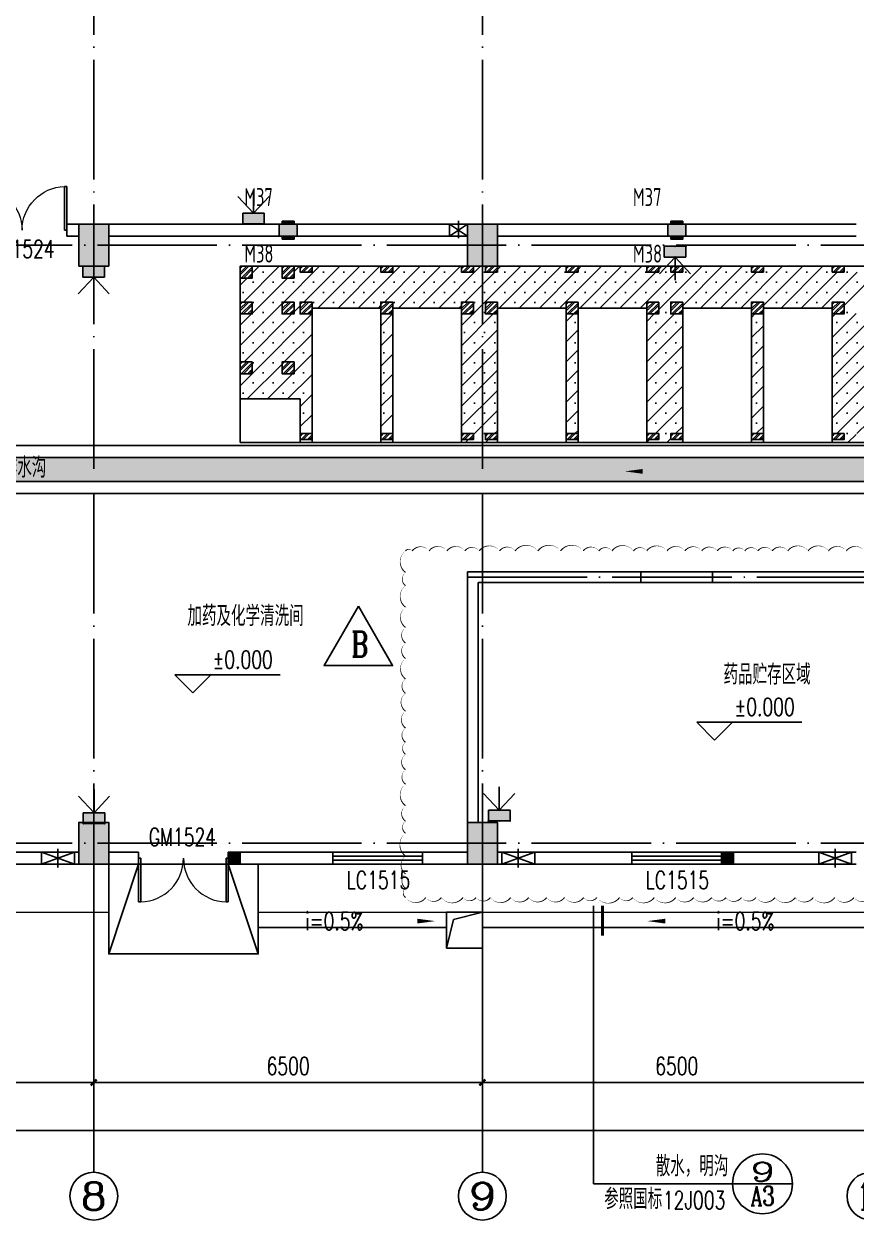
# Model space of a CAD drawing. Extents: x 93518 to 937116, y -359949 to 58022.
# Drawn here: x 737186 to 751105, y -111744 to -91744 of the extents above; entities that cross this region are included whole.
import ezdxf
from ezdxf.enums import TextEntityAlignment as Align

# ---------------------------------------------------------------- set-up
doc = ezdxf.new("R2010")
doc.units = 0
doc.header["$LTSCALE"] = 1000
doc.header["$MEASUREMENT"] = 0
doc.linetypes.add('DOTE', pattern=[2.42, 2, -0.2, 0.02, -0.2])
doc.layers.get('0').update_dxf_attribs({"color": 8, "linetype": 'CONTINUOUS'})
doc.layers.get('Defpoints').update_dxf_attribs({"color": 8, "linetype": 'CONTINUOUS'})
for name, color, linetype in [('-人员定位', 6, 'CONTINUOUS'), ('AXIS', 8, 'CONTINUOUS'), ('AXIS_TEXT', 8, 'CONTINUOUS'), ('COLUMN', 8, 'CONTINUOUS'), ('DIM_ELEV', 8, 'CONTINUOUS'), ('DIM_IDEN', 8, 'CONTINUOUS'), ('DIM_SYMB', 8, 'CONTINUOUS'), ('DOTE', 8, 'DOTE'), ('D洞口', 8, 'CONTINUOUS'), ('G沟道', 8, 'CONTINUOUS'), ('PUB_HATCH', 8, 'CONTINUOUS'), ('PUB_TEXT', 8, 'CONTINUOUS'), ('STAIR', 8, 'CONTINUOUS'), ('WALL', 8, 'CONTINUOUS'), ('WINDOW', 8, 'CONTINUOUS'), ('WINDOW_TEXT', 8, 'CONTINUOUS'), ('排水', 8, 'CONTINUOUS'), ('设备层', 8, 'CONTINUOUS')]:
    doc.layers.add(name, color=color, linetype=linetype)
doc.styles.add('_TCH_AXIS', font='complex.shx', dxfattribs={"bigfont": 'GBCBIG.shx'})
doc.styles.add('_TCH_DIM', font='simplex.shx', dxfattribs={"bigfont": 'gbcbig.shx'})
doc.styles.add('_TCH_DIM_T3', font='simplex.shx', dxfattribs={"width": 0.705882, "bigfont": 'gbcbig.shx'})
doc.styles.add('_TCH_LABEL', font='COMPLEX', dxfattribs={"bigfont": 'GBCBIG'})
doc.styles.add('_TCH_WINDOW', font='simplex.shx', dxfattribs={"bigfont": 'gbcbig.shx'})
doc.styles.add('COMPLEX', font='geditxt.shx', dxfattribs={"bigfont": 'hztxt1.shx'})
doc.styles.get("Standard").update_dxf_attribs({"font": 'GBENOR', "bigfont": 'GBCBIG'})
doc.styles.add('TSSD_Rein', font='Tssdeng.shx', dxfattribs={"width": 0.7, "bigfont": 'tssdchn.shx'})
doc.dimstyles.new('_TCH_ARCH&&100', dxfattribs={"dimtxt": 297.5, "dimasz": 100, "dimexe": 250, "dimexo": 300, "dimgap": 126.25, "dimtad": 1, "dimdec": 0, "dimzin": 0, "dimdsep": 46, "dimtxsty": '_TCH_DIM_T3', "dimblk": 'ARCHTICK', "dimcen": 0.09, "dimclrt": 7, "dimazin": 2, "dimtfac": 1, "dimtdec": 0, "dimtix": 1, "dimtmove": 2, "dimatfit": 3, "dimfxl": 0, "dimtolj": 1, "dimtzin": 0, "dimarcsym": 0})

# ---------------------------------------------------------------- blocks, each defined once
blk = doc.blocks.new('A$C04BF5457')
h = blk.add_hatch()
h.set_pattern_fill('DOTS', color=8, scale=50, style=0)
h.set_pattern_definition([(0, (-247127.87, -30582.82), (39.6875, 79.375), [0, -79.375])])
h.paths.add_polyline_path([(87, 0), (0, 0), (0, 9380), (400, 9380), (400, 7450), (21270, 7450), (21270, 7050), (400, 7050), (400, 0), (312, 0), (238, -210), (164, 210)])
at = {"layer": 'G沟道', "color": 8}
blk.add_lwpolyline([(-200, 0), (-200, 9580), (600, 9580), (600, 7650), (21470, 7650), (21470, 6850), (600, 6850), (600, 0)], dxfattribs=at)
at = {"layer": 'G沟道'}
blk.add_lwpolyline([(87, 0), (0, 0), (0, 9380), (400, 9380), (400, 7450), (21270, 7450), (21270, 7050), (400, 7050), (400, 0), (312, 0), (238, -210), (164, 210)], close=True, dxfattribs=at)
blk = doc.blocks.new('A$C75EE7C03')
h = blk.add_hatch()
h.set_pattern_fill('金属', color=256, scale=30, style=0)
h.set_pattern_definition([(45, (-295248.505, -19749.605), (-53.033009, 53.033009), []), (45, (-295213.15, -19749.605), (-53.033009, 53.033009), [])])
h.paths.add_polyline_path([(200, 2950), (200, 2750), (0, 2750), (0, 2950)])
h = blk.add_hatch()
h.set_pattern_fill('SACNCR', color=256, scale=200, style=0)
h.set_pattern_definition([(45, (-207127.74, -76869.32), (-168.3798, 168.3798), []), (45, (-206959.36, -76869.32), (-168.3798, 168.3798), [0, -238.125])])
h.paths.add_polyline_path([(12500, 2950), (12500, 2850), (12300, 2850), (12300, 2950), (12100, 2950), (12100, 2850), (11900, 2850), (11900, 2950), (10500, 2950), (10500, 2850), (10300, 2850), (10300, 2950), (10100, 2950), (10100, 2850), (9900, 2850), (9900, 2950), (8750, 2950), (8750, 2850), (8550, 2850), (8550, 2950), (7400, 2950), (7400, 2850), (7200, 2850), (7200, 2950), (7000, 2950), (7000, 2850), (6800, 2850), (6800, 2950), (5650, 2950), (5650, 2850), (5450, 2850), (5450, 2950), (4300, 2950), (4300, 2850), (4100, 2850), (4100, 2950), (3900, 2950), (3900, 2850), (3700, 2850), (3700, 2950), (2550, 2950), (2550, 2850), (2350, 2850), (2350, 2950), (1200, 2950), (1200, 2850), (1000, 2850), (1000, 2950), (900, 2950), (900, 2750), (700, 2750), (700, 2950), (200, 2950), (200, 2750), (0, 2750), (0, 2350), (200, 2350), (200, 2150), (0, 2150), (0, 1350), (200, 1350), (200, 1150), (0, 1150), (0, 730), (1000, 730), (1000, 150), (1200, 150), (1200, 2150), (1000, 2150), (1000, 2350), (1200, 2350), (1200, 2250), (2350, 2250), (2350, 2350), (2550, 2350), (2550, 2250), (3700, 2250), (3700, 2350), (3900, 2350), (3900, 2150), (3700, 2150), (3700, 150), (3900, 150), (3900, 50), (3700, 50), (3700, 0), (4300, 0), (4300, 50), (4100, 50), (4100, 150), (4300, 150), (4300, 2150), (4100, 2150), (4100, 2350), (4300, 2350), (4300, 2250), (5450, 2250), (5450, 2350), (5650, 2350), (5650, 2250), (6800, 2250), (6800, 2350), (7000, 2350), (7000, 2150), (6800, 2150), (6800, 150), (7000, 150), (7000, 50), (6800, 50), (6800, 0), (7400, 0), (7400, 50), (7200, 50), (7200, 150), (7400, 150), (7400, 2150), (7200, 2150), (7200, 2350), (7400, 2350), (7400, 2250), (8550, 2250), (8550, 2350), (8750, 2350), (8750, 2250), (9900, 2250), (9900, 2350), (10100, 2350), (10100, 2150), (9900, 2150), (9900, 150), (10100, 150), (10100, 50), (9900, 50), (9900, 0), (10500, 0), (10500, 50), (10300, 50), (10300, 150), (10500, 150), (10500, 2150), (10300, 2150), (10300, 2350), (10500, 2350), (10500, 2250), (11900, 2250), (11900, 2350), (12100, 2350), (12100, 2150), (11900, 2150), (11900, 150), (12100, 150), (12100, 50), (11900, 50), (11900, 0), (12500, 0), (12500, 50), (12300, 50), (12300, 150), (12500, 150), (12500, 2150), (12300, 2150), (12300, 2350), (12500, 2350), (12500, 2250), (13900, 2250), (13900, 2350), (14100, 2350), (14100, 2150), (13900, 2150), (13900, 150), (14100, 150), (14100, 50), (13900, 50), (13900, 0), (14500, 0), (14500, 50), (14300, 50), (14300, 150), (14500, 150), (14500, 2150), (14300, 2150), (14300, 2350), (14500, 2350), (14500, 2250), (15900, 2250), (15900, 2350), (16100, 2350), (16100, 2150), (15900, 2150), (15900, 150), (16100, 150), (16100, 730), (17100, 730), (17100, 1150), (16900, 1150), (16900, 1350), (17100, 1350), (17100, 2150), (16900, 2150), (16900, 2350), (17100, 2350), (17100, 2750), (16900, 2750), (16900, 2950), (16400, 2950), (16400, 2750), (16200, 2750), (16200, 2950), (16100, 2950), (16100, 2850), (15900, 2850), (15900, 2950), (14500, 2950), (14500, 2850), (14300, 2850), (14300, 2950), (14100, 2950), (14100, 2850), (13900, 2850), (13900, 2950)])
h.paths.add_polyline_path([(16200, 2350), (16200, 2150), (16400, 2150), (16400, 2350)], flags=17)
h.paths.add_polyline_path([(16200, 1350), (16200, 1150), (16400, 1150), (16400, 1350)], flags=17)
h.paths.add_polyline_path([(900, 2350), (700, 2350), (700, 2150), (900, 2150)], flags=17)
h.paths.add_polyline_path([(900, 1350), (700, 1350), (700, 1150), (900, 1150)], flags=17)
h.paths.add_polyline_path([(8750, 2150), (8550, 2150), (8550, 150), (8750, 150)], flags=17)
h.paths.add_polyline_path([(5450, 150), (5650, 150), (5650, 2150), (5450, 2150)], flags=17)
h.paths.add_polyline_path([(2550, 2150), (2350, 2150), (2350, 150), (2550, 150)], flags=17)
h = blk.add_hatch()
h.set_pattern_fill('金属', color=256, scale=30, style=0)
h.set_pattern_definition([(45, (-294548.505, -19749.605), (-53.033009, 53.033009), []), (45, (-294513.15, -19749.605), (-53.033009, 53.033009), [])])
h.paths.add_polyline_path([(900, 2950), (900, 2750), (700, 2750), (700, 2950)])
h = blk.add_hatch()
h.set_pattern_fill('金属', color=256, scale=30, style=0)
h.set_pattern_definition([(45, (-294248.505, -19649.605), (-53.033009, 53.033009), []), (45, (-294213.15, -19649.605), (-53.033009, 53.033009), [])])
h.paths.add_polyline_path([(1200, 2950), (1200, 2850), (1000, 2850), (1000, 2950)])
h = blk.add_hatch()
h.set_pattern_fill('金属', color=256, scale=30, style=0)
h.set_pattern_definition([(45, (-292898.505, -19649.605), (-53.033009, 53.033009), []), (45, (-292863.15, -19649.605), (-53.033009, 53.033009), [])])
h.paths.add_polyline_path([(2550, 2950), (2550, 2850), (2350, 2850), (2350, 2950)])
h = blk.add_hatch()
h.set_pattern_fill('金属', color=256, scale=30, style=0)
h.set_pattern_definition([(45, (-291548.505, -19649.605), (-53.033009, 53.033009), []), (45, (-291513.15, -19649.605), (-53.033009, 53.033009), [])])
h.paths.add_polyline_path([(3900, 2950), (3900, 2850), (3700, 2850), (3700, 2950)])
h = blk.add_hatch()
h.set_pattern_fill('金属', color=256, scale=30, style=0)
h.set_pattern_definition([(45, (-291148.505, -19649.605), (-53.033009, 53.033009), []), (45, (-291113.15, -19649.605), (-53.033009, 53.033009), [])])
h.paths.add_polyline_path([(4300, 2950), (4300, 2850), (4100, 2850), (4100, 2950)])
h = blk.add_hatch()
h.set_pattern_fill('金属', color=256, scale=30, style=0)
h.set_pattern_definition([(45, (-289798.505, -19649.605), (-53.033009, 53.033009), []), (45, (-289763.15, -19649.605), (-53.033009, 53.033009), [])])
h.paths.add_polyline_path([(5650, 2950), (5650, 2850), (5450, 2850), (5450, 2950)])
h = blk.add_hatch()
h.set_pattern_fill('金属', color=256, scale=30, style=0)
h.set_pattern_definition([(45, (-288448.505, -19649.605), (-53.033009, 53.033009), []), (45, (-288413.15, -19649.605), (-53.033009, 53.033009), [])])
h.paths.add_polyline_path([(7000, 2950), (7000, 2850), (6800, 2850), (6800, 2950)])
h = blk.add_hatch()
h.set_pattern_fill('金属', color=256, scale=30, style=0)
h.set_pattern_definition([(45, (-288048.505, -19649.605), (-53.033009, 53.033009), []), (45, (-288013.15, -19649.605), (-53.033009, 53.033009), [])])
h.paths.add_polyline_path([(7400, 2950), (7400, 2850), (7200, 2850), (7200, 2950)])
h = blk.add_hatch()
h.set_pattern_fill('金属', color=256, scale=30, style=0)
h.set_pattern_definition([(45, (-286698.505, -19649.605), (-53.033009, 53.033009), []), (45, (-286663.15, -19649.605), (-53.033009, 53.033009), [])])
h.paths.add_polyline_path([(8750, 2950), (8750, 2850), (8550, 2850), (8550, 2950)])
h = blk.add_hatch()
h.set_pattern_fill('金属', color=256, scale=30, style=0)
h.set_pattern_definition([(45, (-285348.505, -19649.605), (-53.033009, 53.033009), []), (45, (-285313.15, -19649.605), (-53.033009, 53.033009), [])])
h.paths.add_polyline_path([(10100, 2950), (10100, 2850), (9900, 2850), (9900, 2950)])
h = blk.add_hatch()
h.set_pattern_fill('金属', color=256, scale=30, style=0)
h.set_pattern_definition([(45, (-295248.505, -20349.605), (-53.033009, 53.033009), []), (45, (-295213.15, -20349.605), (-53.033009, 53.033009), [])])
h.paths.add_polyline_path([(200, 2350), (200, 2150), (0, 2150), (0, 2350)])
h = blk.add_hatch()
h.set_pattern_fill('金属', color=256, scale=30, style=0)
h.set_pattern_definition([(45, (-294548.505, -20349.605), (-53.033009, 53.033009), []), (45, (-294513.15, -20349.605), (-53.033009, 53.033009), [])])
h.paths.add_polyline_path([(900, 2350), (900, 2150), (700, 2150), (700, 2350)])
h = blk.add_hatch()
h.set_pattern_fill('金属', color=256, scale=30, style=0)
h.set_pattern_definition([(45, (-294248.505, -20349.605), (-53.033009, 53.033009), []), (45, (-294213.15, -20349.605), (-53.033009, 53.033009), [])])
h.paths.add_polyline_path([(1200, 2350), (1200, 2150), (1000, 2150), (1000, 2350)])
h = blk.add_hatch()
h.set_pattern_fill('金属', color=256, scale=30, style=0)
h.set_pattern_definition([(45, (-292898.505, -20349.605), (-53.033009, 53.033009), []), (45, (-292863.15, -20349.605), (-53.033009, 53.033009), [])])
h.paths.add_polyline_path([(2550, 2350), (2550, 2150), (2350, 2150), (2350, 2350)])
h = blk.add_hatch()
h.set_pattern_fill('金属', color=256, scale=30, style=0)
h.set_pattern_definition([(45, (-291548.505, -20349.605), (-53.033009, 53.033009), []), (45, (-291513.15, -20349.605), (-53.033009, 53.033009), [])])
h.paths.add_polyline_path([(3900, 2350), (3900, 2150), (3700, 2150), (3700, 2350)])
h = blk.add_hatch()
h.set_pattern_fill('金属', color=256, scale=30, style=0)
h.set_pattern_definition([(45, (-291148.505, -20349.605), (-53.033009, 53.033009), []), (45, (-291113.15, -20349.605), (-53.033009, 53.033009), [])])
h.paths.add_polyline_path([(4300, 2350), (4300, 2150), (4100, 2150), (4100, 2350)])
h = blk.add_hatch()
h.set_pattern_fill('金属', color=256, scale=30, style=0)
h.set_pattern_definition([(45, (-289798.505, -20349.605), (-53.033009, 53.033009), []), (45, (-289763.15, -20349.605), (-53.033009, 53.033009), [])])
h.paths.add_polyline_path([(5650, 2350), (5650, 2150), (5450, 2150), (5450, 2350)])
h = blk.add_hatch()
h.set_pattern_fill('金属', color=256, scale=30, style=0)
h.set_pattern_definition([(45, (-288448.505, -20349.605), (-53.033009, 53.033009), []), (45, (-288413.15, -20349.605), (-53.033009, 53.033009), [])])
h.paths.add_polyline_path([(7000, 2350), (7000, 2150), (6800, 2150), (6800, 2350)])
h = blk.add_hatch()
h.set_pattern_fill('金属', color=256, scale=30, style=0)
h.set_pattern_definition([(45, (-288048.505, -20349.605), (-53.033009, 53.033009), []), (45, (-288013.15, -20349.605), (-53.033009, 53.033009), [])])
h.paths.add_polyline_path([(7400, 2350), (7400, 2150), (7200, 2150), (7200, 2350)])
h = blk.add_hatch()
h.set_pattern_fill('金属', color=256, scale=30, style=0)
h.set_pattern_definition([(45, (-286698.505, -20349.605), (-53.033009, 53.033009), []), (45, (-286663.15, -20349.605), (-53.033009, 53.033009), [])])
h.paths.add_polyline_path([(8750, 2350), (8750, 2150), (8550, 2150), (8550, 2350)])
h = blk.add_hatch()
h.set_pattern_fill('金属', color=256, scale=30, style=0)
h.set_pattern_definition([(45, (-285348.505, -20349.605), (-53.033009, 53.033009), []), (45, (-285313.15, -20349.605), (-53.033009, 53.033009), [])])
h.paths.add_polyline_path([(10100, 2350), (10100, 2150), (9900, 2150), (9900, 2350)])
h = blk.add_hatch()
h.set_pattern_fill('金属', color=256, scale=30, style=0)
h.set_pattern_definition([(45, (-295248.505, -21349.605), (-53.033009, 53.033009), []), (45, (-295213.15, -21349.605), (-53.033009, 53.033009), [])])
h.paths.add_polyline_path([(200, 1350), (200, 1150), (0, 1150), (0, 1350)])
h = blk.add_hatch()
h.set_pattern_fill('金属', color=256, scale=30, style=0)
h.set_pattern_definition([(45, (-294548.505, -21349.605), (-53.033009, 53.033009), []), (45, (-294513.15, -21349.605), (-53.033009, 53.033009), [])])
h.paths.add_polyline_path([(900, 1350), (900, 1150), (700, 1150), (700, 1350)])
h = blk.add_hatch()
h.set_pattern_fill('金属', color=256, scale=30, style=0)
h.set_pattern_definition([(45, (-294248.505, -22449.605), (-53.033009, 53.033009), []), (45, (-294213.15, -22449.605), (-53.033009, 53.033009), [])])
h.paths.add_polyline_path([(1200, 150), (1200, 50), (1000, 50), (1000, 150)])
h = blk.add_hatch()
h.set_pattern_fill('金属', color=256, scale=30, style=0)
h.set_pattern_definition([(45, (-292898.505, -22449.605), (-53.033009, 53.033009), []), (45, (-292863.15, -22449.605), (-53.033009, 53.033009), [])])
h.paths.add_polyline_path([(2550, 150), (2550, 50), (2350, 50), (2350, 150)])
h = blk.add_hatch()
h.set_pattern_fill('金属', color=256, scale=30, style=0)
h.set_pattern_definition([(45, (-291548.505, -22449.605), (-53.033009, 53.033009), []), (45, (-291513.15, -22449.605), (-53.033009, 53.033009), [])])
h.paths.add_polyline_path([(3900, 150), (3900, 50), (3700, 50), (3700, 150)])
h = blk.add_hatch()
h.set_pattern_fill('金属', color=256, scale=30, style=0)
h.set_pattern_definition([(45, (-291148.505, -22449.605), (-53.033009, 53.033009), []), (45, (-291113.15, -22449.605), (-53.033009, 53.033009), [])])
h.paths.add_polyline_path([(4300, 150), (4300, 50), (4100, 50), (4100, 150)])
h = blk.add_hatch()
h.set_pattern_fill('金属', color=256, scale=30, style=0)
h.set_pattern_definition([(45, (-289798.505, -22449.605), (-53.033009, 53.033009), []), (45, (-289763.15, -22449.605), (-53.033009, 53.033009), [])])
h.paths.add_polyline_path([(5650, 150), (5650, 50), (5450, 50), (5450, 150)])
h = blk.add_hatch()
h.set_pattern_fill('金属', color=256, scale=30, style=0)
h.set_pattern_definition([(45, (-288448.505, -22449.605), (-53.033009, 53.033009), []), (45, (-288413.15, -22449.605), (-53.033009, 53.033009), [])])
h.paths.add_polyline_path([(7000, 150), (7000, 50), (6800, 50), (6800, 150)])
h = blk.add_hatch()
h.set_pattern_fill('金属', color=256, scale=30, style=0)
h.set_pattern_definition([(45, (-288048.505, -22449.605), (-53.033009, 53.033009), []), (45, (-288013.15, -22449.605), (-53.033009, 53.033009), [])])
h.paths.add_polyline_path([(7400, 150), (7400, 50), (7200, 50), (7200, 150)])
h = blk.add_hatch()
h.set_pattern_fill('金属', color=256, scale=30, style=0)
h.set_pattern_definition([(45, (-286698.505, -22449.605), (-53.033009, 53.033009), []), (45, (-286663.15, -22449.605), (-53.033009, 53.033009), [])])
h.paths.add_polyline_path([(8750, 150), (8750, 50), (8550, 50), (8550, 150)])
h = blk.add_hatch()
h.set_pattern_fill('金属', color=256, scale=30, style=0)
h.set_pattern_definition([(45, (-285348.505, -22449.605), (-53.033009, 53.033009), []), (45, (-285313.15, -22449.605), (-53.033009, 53.033009), [])])
h.paths.add_polyline_path([(10100, 150), (10100, 50), (9900, 50), (9900, 150)])
for p, q in [((0, 730), (0, 0)), ((1000, 0), (0, 0)), ((1200, 0), (2350, 0)), ((2550, 0), (3700, 0)), ((4300, 0), (5450, 0)), ((5650, 0), (6800, 0)), ((7400, 0), (8550, 0)), ((8750, 0), (9900, 0))]:
    blk.add_line(p, q)
for points in [[(200, 2950), (200, 2750), (0, 2750), (0, 2950)], [(900, 2950), (900, 2750), (700, 2750), (700, 2950)], [(1200, 2950), (1200, 2850), (1000, 2850), (1000, 2950)], [(2550, 2950), (2550, 2850), (2350, 2850), (2350, 2950)], [(3900, 2950), (3900, 2850), (3700, 2850), (3700, 2950)], [(4300, 2950), (4300, 2850), (4100, 2850), (4100, 2950)], [(5650, 2950), (5650, 2850), (5450, 2850), (5450, 2950)], [(7000, 2950), (7000, 2850), (6800, 2850), (6800, 2950)], [(7400, 2950), (7400, 2850), (7200, 2850), (7200, 2950)], [(8750, 2950), (8750, 2850), (8550, 2850), (8550, 2950)], [(10100, 2950), (10100, 2850), (9900, 2850), (9900, 2950)], [(200, 2350), (200, 2150), (0, 2150), (0, 2350)], [(900, 2350), (900, 2150), (700, 2150), (700, 2350)], [(1200, 2350), (1200, 2150), (1000, 2150), (1000, 2350)], [(2550, 2350), (2550, 2150), (2350, 2150), (2350, 2350)], [(3900, 2350), (3900, 2150), (3700, 2150), (3700, 2350)], [(4300, 2350), (4300, 2150), (4100, 2150), (4100, 2350)], [(5650, 2350), (5650, 2150), (5450, 2150), (5450, 2350)], [(7000, 2350), (7000, 2150), (6800, 2150), (6800, 2350)], [(7400, 2350), (7400, 2150), (7200, 2150), (7200, 2350)], [(8750, 2350), (8750, 2150), (8550, 2150), (8550, 2350)], [(10100, 2350), (10100, 2150), (9900, 2150), (9900, 2350)], [(200, 1350), (200, 1150), (0, 1150), (0, 1350)], [(900, 1350), (900, 1150), (700, 1150), (700, 1350)], [(1200, 150), (1200, 50), (1000, 50), (1000, 150)], [(2550, 150), (2550, 50), (2350, 50), (2350, 150)], [(3900, 150), (3900, 50), (3700, 50), (3700, 150)], [(4300, 150), (4300, 50), (4100, 50), (4100, 150)], [(5650, 150), (5650, 50), (5450, 50), (5450, 150)], [(7000, 150), (7000, 50), (6800, 50), (6800, 150)], [(7400, 150), (7400, 50), (7200, 50), (7200, 150)], [(8750, 150), (8750, 50), (8550, 50), (8550, 150)], [(10100, 150), (10100, 50), (9900, 50), (9900, 150)]]:
    blk.add_lwpolyline(points, close=True)
for points in [[(1200, 0), (1200, 2250), (2350, 2250), (2350, 0), (2550, 0), (2550, 2250), (3700, 2250), (3700, 0), (4300, 0), (4300, 2250), (5450, 2250), (5450, 0), (5650, 0), (5650, 2250), (6800, 2250), (6800, 0), (7400, 0), (7400, 2250), (8550, 2250), (8550, 0), (8750, 0), (8750, 2250), (9900, 2250), (9900, 0), (10500, 0)], [(17100, 2950), (0, 2950), (0, 730), (1000, 730), (1000, 0), (1200, 0)]]:
    blk.add_lwpolyline(points)
blk = doc.blocks.new('A$C04077A59')
at = {"layer": 'D洞口', "color": 6}
blk.add_lwpolyline([(573, 993), (0, 0), (1146, 0)], close=True, dxfattribs=at)
at = {"layer": 'PUB_TEXT', "style": '_TCH_AXIS', "width": 0.705882}
blk.add_text('B', height=425, dxfattribs=at).set_placement((452, 145))
blk = doc.blocks.new('_ArchTick')
at = {"color": 0, "linetype": 'ByBlock', "const_width": 0.4}
blk.add_lwpolyline([(-0.5, -0.5), (0.5, 0.5)], dxfattribs=at)
blk = doc.blocks.new('*D828')
at = {"layer": 'AXIS', "color": 0, "lineweight": -2, "transparency": 16777216}
for p, q in [((731855, -106744), (731855, -109694)), ((738355, -106744), (738355, -109694)), ((731855, -109444), (738355, -109444))]:
    blk.add_line(p, q, dxfattribs=at)
at = {"layer": 'Defpoints', "color": 0, "transparency": 16777216}
for p in [(731855, -106444), (738355, -106444), (738355, -109444)]:
    blk.add_point(p, dxfattribs=at)
at = {"layer": 'AXIS', "color": 0, "lineweight": -2, "transparency": 16777216, "xscale": 100, "yscale": 100, "zscale": 100, "rotation": 180}
blk.add_blockref('_ArchTick', (731855, -109444), dxfattribs=at)
at = {"layer": 'AXIS', "color": 0, "lineweight": -2, "transparency": 16777216, "xscale": 100, "yscale": 100, "zscale": 100}
blk.add_blockref('_ArchTick', (738355, -109444), dxfattribs=at)
at = {"layer": 'AXIS', "color": 7, "transparency": 16777216, "insert": (735105, -109169), "char_height": 297.5, "attachment_point": 5, "style": '_TCH_DIM_T3'}
blk.add_mtext('\\A1;6500', dxfattribs=at)
blk = doc.blocks.new('*D829')
at = {"layer": 'AXIS', "color": 0, "lineweight": -2, "transparency": 16777216}
for p, q in [((738355, -106744), (738355, -109694)), ((744855, -106744), (744855, -109694)), ((738355, -109444), (744855, -109444))]:
    blk.add_line(p, q, dxfattribs=at)
at = {"layer": 'Defpoints', "color": 0, "transparency": 16777216}
for p in [(738355, -106444), (744855, -106444), (744855, -109444)]:
    blk.add_point(p, dxfattribs=at)
at = {"layer": 'AXIS', "color": 0, "lineweight": -2, "transparency": 16777216, "xscale": 100, "yscale": 100, "zscale": 100, "rotation": 180}
blk.add_blockref('_ArchTick', (738355, -109444), dxfattribs=at)
at = {"layer": 'AXIS', "color": 0, "lineweight": -2, "transparency": 16777216, "xscale": 100, "yscale": 100, "zscale": 100}
blk.add_blockref('_ArchTick', (744855, -109444), dxfattribs=at)
at = {"layer": 'AXIS', "color": 7, "transparency": 16777216, "insert": (741605, -109169), "char_height": 297.5, "attachment_point": 5, "style": '_TCH_DIM_T3'}
blk.add_mtext('\\A1;6500', dxfattribs=at)
blk = doc.blocks.new('*D830')
at = {"layer": 'AXIS', "color": 0, "lineweight": -2, "transparency": 16777216}
for p, q in [((744855, -106744), (744855, -109694)), ((751355, -106744), (751355, -109694)), ((744855, -109444), (751355, -109444))]:
    blk.add_line(p, q, dxfattribs=at)
at = {"layer": 'Defpoints', "color": 0, "transparency": 16777216}
for p in [(744855, -106444), (751355, -106444), (751355, -109444)]:
    blk.add_point(p, dxfattribs=at)
at = {"layer": 'AXIS', "color": 0, "lineweight": -2, "transparency": 16777216, "xscale": 100, "yscale": 100, "zscale": 100, "rotation": 180}
blk.add_blockref('_ArchTick', (744855, -109444), dxfattribs=at)
at = {"layer": 'AXIS', "color": 0, "lineweight": -2, "transparency": 16777216, "xscale": 100, "yscale": 100, "zscale": 100}
blk.add_blockref('_ArchTick', (751355, -109444), dxfattribs=at)
at = {"layer": 'AXIS', "color": 7, "transparency": 16777216, "insert": (748105, -109169), "char_height": 297.5, "attachment_point": 5, "style": '_TCH_DIM_T3'}
blk.add_mtext('\\A1;6500', dxfattribs=at)
blk = doc.blocks.new('*D832')
at = {"layer": 'AXIS', "color": 0, "lineweight": -2, "transparency": 16777216}
for p, q in [((695855, -106744), (695855, -110494)), ((757855, -106744), (757855, -110494)), ((695855, -110244), (757855, -110244))]:
    blk.add_line(p, q, dxfattribs=at)
at = {"layer": 'Defpoints', "color": 0, "transparency": 16777216}
for p in [(695855, -106444), (757855, -106444), (757855, -110244)]:
    blk.add_point(p, dxfattribs=at)
at = {"layer": 'AXIS', "color": 0, "lineweight": -2, "transparency": 16777216, "xscale": 100, "yscale": 100, "zscale": 100, "rotation": 180}
blk.add_blockref('_ArchTick', (695855, -110244), dxfattribs=at)
at = {"layer": 'AXIS', "color": 0, "lineweight": -2, "transparency": 16777216, "xscale": 100, "yscale": 100, "zscale": 100}
blk.add_blockref('_ArchTick', (757855, -110244), dxfattribs=at)
at = {"layer": 'AXIS', "color": 7, "transparency": 16777216, "insert": (726855, -109969), "char_height": 297.5, "attachment_point": 5, "style": '_TCH_DIM_T3'}
blk.add_mtext('\\A1;62000', dxfattribs=at)
blk = doc.blocks.new('_AXISO')
blk.add_circle((0, 0), 0.5)
at = {"layer": 'AXIS_TEXT', "style": 'COMPLEX', "width": 1.041667}
blk.add_attdef('A', text='', height=0.56, dxfattribs=at).set_placement((-0.25, -0.28), (0.25, -0.28), align=Align.FIT)
blk = doc.blocks.new('_FZH')
blk.add_lwpolyline([(-0.5, -0.5), (0.5, -0.5), (0.5, 0.5), (-0.5, 0.5)], close=True)
at = {"layer": 'PUB_HATCH'}
blk.add_solid([(-0.5, -0.5), (0.5, -0.5), (-0.5, 0.5), (0.5, 0.5)], dxfattribs=at)
blk = doc.blocks.new('$DorLib2D$00000002')
for p, q in [((-0.5, 0), (-0.5, 0.4875)), ((-0.475, 0.4875), (-0.5, 0.4875)), ((-0.475, 0), (-0.475, 0.4875)), ((0.475, 0), (0.475, 0.4875)), ((0.475, 0.4875), (0.5, 0.4875)), ((0.5, 0), (0.5, 0.4875)), ((-0.5, 0), (-0.475, 0)), ((0.5, 0), (0.475, 0))]:
    blk.add_line(p, q)
at = {"lineweight": 13}
for centre, start, end in [((-0.4875, 0), 0, 88.53072), ((0.4875, 0), 91.46928, 180)]:
    blk.add_arc(centre, 0.4875, start, end, dxfattribs=at)
blk = doc.blocks.new('$TCHSYS$WIN2D')
for p, q in [((-0.5, 0.5), (0.5, 0.5)), ((-0.5, 0.5), (-0.5, -0.5)), ((0.5, 0.5), (0.5, -0.5)), ((0.5, 0.167), (-0.5, 0.167)), ((0.5, -0.167), (-0.5, -0.167)), ((-0.5, -0.5), (0.5, -0.5))]:
    blk.add_line(p, q)
blk = doc.blocks.new('定位基站')
at = {"layer": '-人员定位', "ltscale": 0.01}
h = blk.add_hatch(color=256, dxfattribs=at)
h.dxf.hatch_style = 1
h.paths.add_polyline_path([(406524, 477798), (406524, 477617), (406162, 477617), (406162, 477798)])
at = {"layer": '-人员定位', "color": 6}
for p, q in [((406343, 477798), (406082, 478077)), ((406343, 477798), (406343, 478186)), ((406343, 477798), (406604, 478077)), ((406343, 477995), (406343, 477995)), ((406162, 477798), (406524, 477798)), ((406162, 477617), (406162, 477798)), ((406524, 477617), (406162, 477617)), ((406524, 477798), (406524, 477617))]:
    blk.add_line(p, q, dxfattribs=at)
for p in [(406162, 477617), (406343, 477798), (406343, 477617), (406524, 477617)]:
    blk.add_point(p, dxfattribs=at)

msp = doc.modelspace()

# ---------------------------------------------------------------- hatches: boundary and pattern name
for points in [[(741704.6, -95094.5), (741704.6, -95044.5), (741504.6, -95044.5), (741504.6, -95094.5)], [(748204.6, -95094.5), (748204.6, -95044.5), (748004.6, -95044.5), (748004.6, -95094.5)], [(741504.6, -95294.5), (741504.6, -95344.5), (741704.6, -95344.5), (741704.6, -95294.5)], [(748004.6, -95294.5), (748004.6, -95344.5), (748204.6, -95344.5), (748204.6, -95294.5)]]:
    msp.add_hatch(color=256).paths.add_polyline_path(points)

# ---------------------------------------------------------------- linework, layer by layer
for p, q in [((744304.6, -95294.5), (744604.6, -95094.5)), ((744604.6, -95294.5), (744304.6, -95094.5)), ((744454.6, -95329.4), (744454.6, -95034.3)), ((747504.6, -100904.5), (748704.6, -100904.5)), ((747504.6, -101083.7), (748704.6, -101083.7)), ((737479.8, -105794.5), (738029.4, -105594.5)), ((738029.4, -105794.5), (737479.8, -105594.5)), ((737754.6, -105849.4), (737754.6, -105539.6)), ((745179.8, -105794.5), (745729.4, -105594.5)), ((745729.4, -105794.5), (745179.8, -105594.5)), ((745454.6, -105849.4), (745454.6, -105539.6)), ((750479.8, -105794.5), (751029.4, -105594.5)), ((751029.4, -105794.5), (750479.8, -105594.5)), ((750754.6, -105849.4), (750754.6, -105539.6))]:
    msp.add_line(p, q)
for points in [[(741504.6, -95044.5), (741504.6, -95094.5), (741704.6, -95094.5), (741704.6, -95044.5), (741504.6, -95044.5)], [(744304.6, -95094.5), (744604.6, -95094.5), (744604.6, -95294.5), (744304.6, -95294.5), (744304.6, -95094.5)], [(748004.6, -95044.5), (748004.6, -95094.5), (748204.6, -95094.5), (748204.6, -95044.5), (748004.6, -95044.5)], [(741504.6, -95344.5), (741504.6, -95294.5), (741704.6, -95294.5), (741704.6, -95344.5), (741504.6, -95344.5)], [(748004.6, -95344.5), (748004.6, -95294.5), (748204.6, -95294.5), (748204.6, -95344.5), (748004.6, -95344.5)], [(737479.8, -105594.5), (738029.4, -105594.5), (738029.4, -105794.5), (737479.8, -105794.5), (737479.8, -105594.5)], [(745179.8, -105594.5), (745729.4, -105594.5), (745729.4, -105794.5), (745179.8, -105794.5), (745179.8, -105594.5)], [(750479.8, -105594.5), (751029.4, -105594.5), (751029.4, -105794.5), (750479.8, -105794.5), (750479.8, -105594.5)]]:
    msp.add_lwpolyline(points)
msp.add_lwpolyline([(751241.5, -100556.1, 0, 20, 0.5), (750941.5, -100556.1, 0, 20, 0.5), (750641.5, -100556.1, 0, 20, 0.5), (750301.5, -100556.1, 0, 20, 0.5), (749961.5, -100556.1, 0, 20, 0.5), (749701.5, -100556.1, 0, 20, 0.5), (749461.5, -100556.1, 0, 20, 0.5), (749241.5, -100556.1, 0, 20, 0.5), (749041.5, -100556.1, 0, 20, 0.5), (748781.5, -100556.1, 0, 20, 0.5), (748521.5, -100556.1, 0, 20, 0.5), (748241.5, -100556.1, 0, 20, 0.5), (747941.5, -100556.1, 0, 20, 0.5), (747601.5, -100556.1, 0, 20, 0.5), (747381.5, -100556.1, 0, 20, 0.5), (747021.5, -100556.1, 0, 20, 0.5), (746801.5, -100556.1, 0, 20, 0.5), (746541.5, -100556.1, 0, 20, 0.5), (746161.5, -100556.1, 0, 20, 0.5), (745781.5, -100556.1, 0, 20, 0.5), (745401.5, -100556.1, 0, 20, 0.5), (745141.5, -100556.1, 0, 20, 0.5), (744801.5, -100556.1, 0, 20, 0.5), (744561.5, -100556.1, 0, 20, 0.5), (744261.5, -100556.1, 0, 20, 0.5), (743961.5, -100556.1, 0, 20, 0.5), (743681.5, -100556.1, 0, 20, 0.5), (743568.4, -100556.1, 0, 20, 0.5), (743568.4, -100916.1, 0, 20, 0.5), (743568.4, -101136.1, 0, 20, 0.5), (743568.4, -101496.1, 0, 20, 0.5), (743568.4, -101836.1, 0, 20, 0.5), (743568.4, -102096.1, 0, 20, 0.5), (743568.4, -102356.1, 0, 20, 0.5), (743568.4, -102696.1, 0, 20, 0.5), (743568.4, -102936.1, 0, 20, 0.5), (743568.4, -103236.1, 0, 20, 0.5), (743568.4, -103516.1, 0, 20, 0.5), (743568.4, -103756.1, 0, 20, 0.5), (743568.4, -103956.1, 0, 20, 0.5), (743568.4, -104216.1, 0, 20, 0.5), (743568.4, -104456.1, 0, 20, 0.5), (743568.4, -104816.1, 0, 20, 0.5), (743568.4, -105076.1, 0, 20, 0.5), (743568.4, -105276.1, 0, 20, 0.5), (743568.4, -105656.1, 0, 20, 0.5), (743568.4, -105956.1, 0, 20, 0.5), (743568.4, -106196.1, 0, 20, 0.5), (743568.4, -106351.4, 0, 20, 0.5), (743908.4, -106351.4, 0, 20, 0.5), (744168.4, -106351.4, 0, 20, 0.5), (744528.4, -106351.4, 0, 20, 0.5), (744748.4, -106351.4, 0, 20, 0.5), (744988.4, -106351.4, 0, 20, 0.5), (745328.4, -106351.4, 0, 20, 0.5), (745628.4, -106351.4, 0, 20, 0.5), (745928.4, -106351.4, 0, 20, 0.5), (746228.4, -106351.4, 0, 20, 0.5), (746548.4, -106351.4, 0, 20, 0.5), (746768.4, -106351.4, 0, 20, 0.5), (747148.4, -106351.4, 0, 20, 0.5), (747368.4, -106351.4, 0, 20, 0.5), (747728.4, -106351.4, 0, 20, 0.5), (748088.4, -106351.4, 0, 20, 0.5), (748388.4, -106351.4, 0, 20, 0.5), (748688.4, -106351.4, 0, 20, 0.5), (748928.4, -106351.4, 0, 20, 0.5), (749188.4, -106351.4, 0, 20, 0.5), (749428.4, -106351.4, 0, 20, 0.5), (749748.4, -106351.4, 0, 20, 0.5), (750088.4, -106351.4, 0, 20, 0.5), (750388.4, -106351.4, 0, 20, 0.5), (750748.4, -106351.4, 0, 20, 0.5), (751068.4, -106351.4, 0, 20, 0.5), (751348.4, -106351.4, 0, 20, 0.5)], format="xyseb")
at = {"layer": 'AXIS'}
for p, q in [((738354.6, -106444.5), (738354.6, -110944.5)), ((744854.6, -106444.5), (744854.6, -110944.5))]:
    msp.add_line(p, q, dxfattribs=at)
at = {"layer": 'DIM_ELEV'}
for p, q in [((740010.1, -102928.1), (739710.1, -102628.1)), ((739710.1, -102628.1), (741470.6, -102628.1)), ((740010.1, -102928.1), (740310.1, -102628.1)), ((748739.2, -103718.6), (748439.2, -103418.6)), ((748439.2, -103418.6), (750199.8, -103418.6)), ((748739.2, -103718.6), (749039.2, -103418.6))]:
    msp.add_line(p, q, dxfattribs=at)
at = {"layer": 'DIM_IDEN'}
for p, q in [((746711.9, -106489.3), (746711.9, -111138.9)), ((746711.9, -111138.9), (749038.7, -111138.9)), ((750038.7, -111138.9), (749038.7, -111138.9))]:
    msp.add_line(p, q, dxfattribs=at)
at = {"layer": 'DIM_IDEN', "const_width": 50}
msp.add_lwpolyline([(746861.9, -106489.3), (746861.9, -106989.3)], dxfattribs=at)
at = {"layer": 'DIM_IDEN'}
msp.add_circle((749538.7, -111138.9), 500, dxfattribs=at)
at = {"layer": 'DIM_SYMB'}
for points in [[(748122.8, -99226, 0, 0, 0), (747237.3, -99226, 0, 80, 0), (747537.3, -99226, 0, 0, 0)], [(743018, -106745.7, 0, 0, 0), (744064.9, -106745.7, 0, 80, 0), (743764.9, -106745.7, 0, 0, 0)], [(748661.3, -106745.7, 0, 0, 0), (747614.4, -106745.7, 0, 80, 0), (747914.4, -106745.7, 0, 0, 0)]]:
    msp.add_lwpolyline(points, format="xyseb", dxfattribs=at)
at = {"layer": 'DOTE'}
for p, q in [((738354.6, -106444.5), (738354.6, -72444.5)), ((744854.6, -106444.5), (744854.6, -72444.5)), ((694854.6, -95444.5), (758854.6, -95444.5)), ((744604.6, -100994.5), (758104.6, -100994.5)), ((694854.6, -105444.5), (758854.6, -105444.5))]:
    msp.add_line(p, q, dxfattribs=at)
at = {"layer": 'STAIR', "color": 2}
for p, q in [((738604.6, -107294.5), (739104.6, -105794.5)), ((741104.6, -107294.5), (740604.6, -105794.5))]:
    msp.add_line(p, q, dxfattribs=at)
msp.add_lwpolyline([(741104.6, -105794.5), (741104.6, -107294.5), (738604.6, -107294.5), (738604.6, -105794.5)], dxfattribs=at)
at = {"layer": 'WALL'}
for p, q in [((738104.6, -95094.5), (737904.6, -95094.5)), ((737904.6, -95094.5), (737904.6, -95294.5)), ((741454.6, -95094.5), (738604.6, -95094.5)), ((744604.6, -95094.5), (741754.6, -95094.5)), ((747954.6, -95094.5), (745104.6, -95094.5)), ((751104.6, -95094.5), (748254.6, -95094.5)), ((737904.6, -95294.5), (738104.6, -95294.5)), ((741454.6, -95294.5), (738604.6, -95294.5)), ((744604.6, -95294.5), (741754.6, -95294.5)), ((747954.6, -95294.5), (745104.6, -95294.5)), ((751104.6, -95294.5), (748254.6, -95294.5)), ((744604.6, -105094.5), (744604.6, -100904.5)), ((744604.6, -100904.5), (747504.6, -100904.5)), ((747504.6, -100904.5), (747504.6, -101084.5)), ((748704.6, -100904.5), (751444.6, -100904.5)), ((748704.6, -100904.5), (748704.6, -101084.5)), ((744784.6, -105094.5), (744784.6, -101084.5)), ((744784.6, -101084.5), (747504.6, -101084.5)), ((748704.6, -101084.5), (751264.6, -101084.5)), ((738104.6, -105594.5), (735855, -105594.5)), ((739104.6, -105594.5), (738604.6, -105594.5)), ((739104.6, -105794.5), (739104.6, -105594.5)), ((742354.6, -105594.5), (740804.6, -105594.5)), ((742354.6, -105794.5), (742354.6, -105594.5)), ((744604.6, -105594.5), (743854.6, -105594.5)), ((743854.6, -105594.5), (743854.6, -105794.5)), ((747355, -105594.5), (745104.6, -105594.5)), ((747355, -105794.5), (747355, -105594.5)), ((749055, -105594.5), (751104.6, -105594.5)), ((735855, -105794.5), (738104.6, -105794.5)), ((738604.6, -105794.5), (739104.6, -105794.5)), ((740804.6, -105794.5), (742354.6, -105794.5)), ((743854.6, -105794.5), (744604.6, -105794.5)), ((745104.6, -105794.5), (747355, -105794.5)), ((749055, -105794.5), (751104.6, -105794.5))]:
    msp.add_line(p, q, dxfattribs=at)
at = {"layer": 'WINDOW'}
msp.add_line((740604.6, -105794.5), (739104.6, -105794.5), dxfattribs=at)
at = {"layer": '排水'}
for p, q in [((731604.6, -106598.3), (738604.6, -106599)), ((744368.8, -106720.3), (744854.6, -106598.2)), ((744254.6, -107198.2), (744368.8, -106720.3))]:
    msp.add_line(p, q, dxfattribs=at)
for points in [[(758904.6, -95094.5), (758904.6, -106594.5), (741104.6, -106599.2)], [(744254.6, -106854.5), (741104.6, -106854.5)], [(758904.6, -106854.5), (744854.6, -106854.5)]]:
    msp.add_lwpolyline(points, dxfattribs=at)
msp.add_lwpolyline([(744254.6, -107198.2), (744854.6, -107198.2), (744854.6, -106598.2), (744254.6, -106598.2)], close=True, dxfattribs=at)

# ---------------------------------------------------------------- block references
at = {"layer": '-人员定位'}
for p in [(334683.2, -572704.9), (332015.4, -582731.4), (338793.1, -582687)]:
    msp.add_blockref('定位基站', p, dxfattribs=at)
at = {"layer": '-人员定位', "xscale": -1, "rotation": 180}
for p in [(341733.5, 382156), (332010.3, 381820.1)]:
    msp.add_blockref('定位基站', p, dxfattribs=at)
at = {"layer": 'AXIS'}
ref = msp.add_blockref('_AXISO', (738354.6, -111344.5), dxfattribs=dict(at, xscale=800, yscale=800, zscale=800))
ref.add_attrib('A', '8', dxfattribs={"layer": 'AXIS_TEXT', "height": 452.5, "style": '_TCH_AXIS', "width": 1.5}).set_placement((738128.4, -111570.8), (738580.9, -111570.8), align=Align.FIT)
ref = msp.add_blockref('_AXISO', (744854.6, -111344.5), dxfattribs=dict(at, xscale=800, yscale=800, zscale=800))
ref.add_attrib('A', '9', dxfattribs={"layer": 'AXIS_TEXT', "height": 452.5, "style": '_TCH_AXIS', "width": 1.5}).set_placement((744628.4, -111570.8), (745080.9, -111570.8), align=Align.FIT)
ref = msp.add_blockref('_AXISO', (751354.6, -111344.5), dxfattribs=dict(at, xscale=800, yscale=800, zscale=800))
ref.add_attrib('A', '10', dxfattribs={"layer": 'AXIS_TEXT', "height": 452.55, "style": '_TCH_AXIS', "width": 0.724138}).set_placement((751128.4, -111570.8), (751580.9, -111570.8), align=Align.FIT)
at = {"layer": 'COLUMN'}
for p, xscale, yscale, zscale in [((738354.6, -95444.5), 500, 700, 700), ((741604.6, -95194.5), 300, 200, 200), ((744854.6, -95444.5), 500, 700, 700), ((748104.6, -95194.5), 300, 200, 200), ((738354.6, -105444.5), 500, 700, 700), ((744854.6, -105444.5), 500, 700, 700), ((740704.6, -105694.5), 200, 200, 200), ((748955, -105694.5), 200, 200, 200)]:
    msp.add_blockref('_FZH', p, dxfattribs=dict(at, xscale=xscale, yscale=yscale, zscale=zscale))
at = {"layer": 'D洞口'}
msp.add_blockref('A$C04077A59', (742207.1, -102472.1), dxfattribs=at)
at = {"layer": 'WINDOW'}
ref = msp.add_blockref('$DorLib2D$00000002', (737154.6, -95194.5), dxfattribs=dict(at, xscale=1500, yscale=-1500, zscale=1500, rotation=180))
ref.add_attrib('A', 'GM1524', (736574.6, -95657), dxfattribs={"layer": 'WINDOW_TEXT', "height": 297.5, "style": '_TCH_WINDOW', "width": 0.705882})
ref = msp.add_blockref('$DorLib2D$00000002', (739854.6, -105694.5), dxfattribs=dict(at, xscale=-1500, yscale=-1500, zscale=-1500))
ref.add_attrib('A', 'GM1524', (739274.6, -105488.2), dxfattribs={"layer": 'WINDOW_TEXT', "height": 297.5, "style": '_TCH_WINDOW', "width": 0.705882})
ref = msp.add_blockref('$TCHSYS$WIN2D', (743104.6, -105694.5), dxfattribs=dict(at, xscale=1500, yscale=-200, zscale=1500))
ref.add_attrib('A', 'LC1515', (742584.6, -106207.5), dxfattribs={"layer": 'WINDOW_TEXT', "height": 297.5, "style": '_TCH_WINDOW', "width": 0.705882})
ref = msp.add_blockref('$TCHSYS$WIN2D', (748105, -105694.5), dxfattribs=dict(at, xscale=1500, yscale=-200, zscale=1500))
ref.add_attrib('A', 'LC1515', (747585, -106207.5), dxfattribs={"layer": 'WINDOW_TEXT', "height": 297.5, "style": '_TCH_WINDOW', "width": 0.705882})
at = {"layer": '设备层'}
for name, p in [('A$C04BF5457', (735754.6, -106444.5)), ('A$C75EE7C03', (740804.6, -98744.5))]:
    msp.add_blockref(name, p, dxfattribs=at)

# ---------------------------------------------------------------- texts
at = {"layer": 'DIM_ELEV', "color": 7, "style": '_TCH_DIM', "width": 0.705882}
for p in [(740340.6, -102523.1), (749069.8, -103313.6)]:
    msp.add_text('%%P0.000', height=297.5, dxfattribs=at).set_placement(p)
at = {"layer": 'DIM_IDEN', "color": 7, "style": '_TCH_DIM'}
for s, p in [('散水，明沟', (747753.3, -111011.6)), ('参照国标', (746890.7, -111560.4))]:
    msp.add_text(s, height=337.59, dxfattribs=at).set_placement(p)
at = {"layer": 'DIM_IDEN', "color": 7, "style": '_TCH_LABEL'}
for s, height, width, p, p2 in [('9', 322, 1.875, (749337.4, -111098.7), (749739.9, -111098.7)), ('A3', 321.99, 0.75, (749337.4, -111501.2), (749739.9, -111501.2))]:
    msp.add_text(s, height=height, dxfattribs=dict(at, width=width)).set_placement(p, p2, align=Align.FIT)
at = {"layer": 'DIM_IDEN', "color": 7, "style": '_TCH_DIM', "width": 0.705882}
msp.add_text('12J003', height=297.5, dxfattribs=at).set_placement((747873.7, -111560.4))
at = {"layer": 'DIM_SYMB', "color": 7, "style": '_TCH_DIM', "width": 0.705882}
for p in [(741893, -106894.4), (748766.3, -106894.4)]:
    msp.add_text('i=0.5%', height=297.5, dxfattribs=at).set_placement(p)
at = {"layer": 'PUB_TEXT', "style": 'TSSD_Rein', "width": 0.7}
for s, p in [('M37', (740872.3, -94789.7)), ('M37', (747372.3, -94789.7)), ('M38', (740872.3, -95735.8)), ('M38', (747372.3, -95735.8))]:
    msp.add_text(s, height=300, dxfattribs=at).set_placement(p)
at = {"layer": 'PUB_TEXT'}
for s, p in [('排水沟', (736831.7, -99329.5)), ('加药及化学清洗间', (739920.5, -101812.1)), ('药品贮存区域', (748887.3, -102790.5))]:
    msp.add_text(s, height=337.59, dxfattribs=at).set_placement(p)

# ---------------------------------------------------------------- dimensions: what is measured, and where the dimension line sits
at = {"layer": 'AXIS'}
for p1, p2, distance, picture, middle in [((695854.6, -106444.5), (757854.6, -106444.5), -3800, '*D832', (726854.6, -109969.5)), ((731854.6, -106444.5), (738354.6, -106444.5), -3000, '*D828', (735104.6, -109169.5)), ((738354.6, -106444.5), (744854.6, -106444.5), -3000, '*D829', (741604.6, -109169.5)), ((744854.6, -106444.5), (751354.6, -106444.5), -3000, '*D830', (748104.6, -109169.5))]:
    dim = msp.add_aligned_dim(p1=p1, p2=p2, distance=distance, dimstyle='_TCH_ARCH&&100', dxfattribs=at)
    dim.commit()
    dim.dimension.update_dxf_attribs({"geometry": picture, "text_midpoint": middle})

doc.saveas('drawing.dxf')
